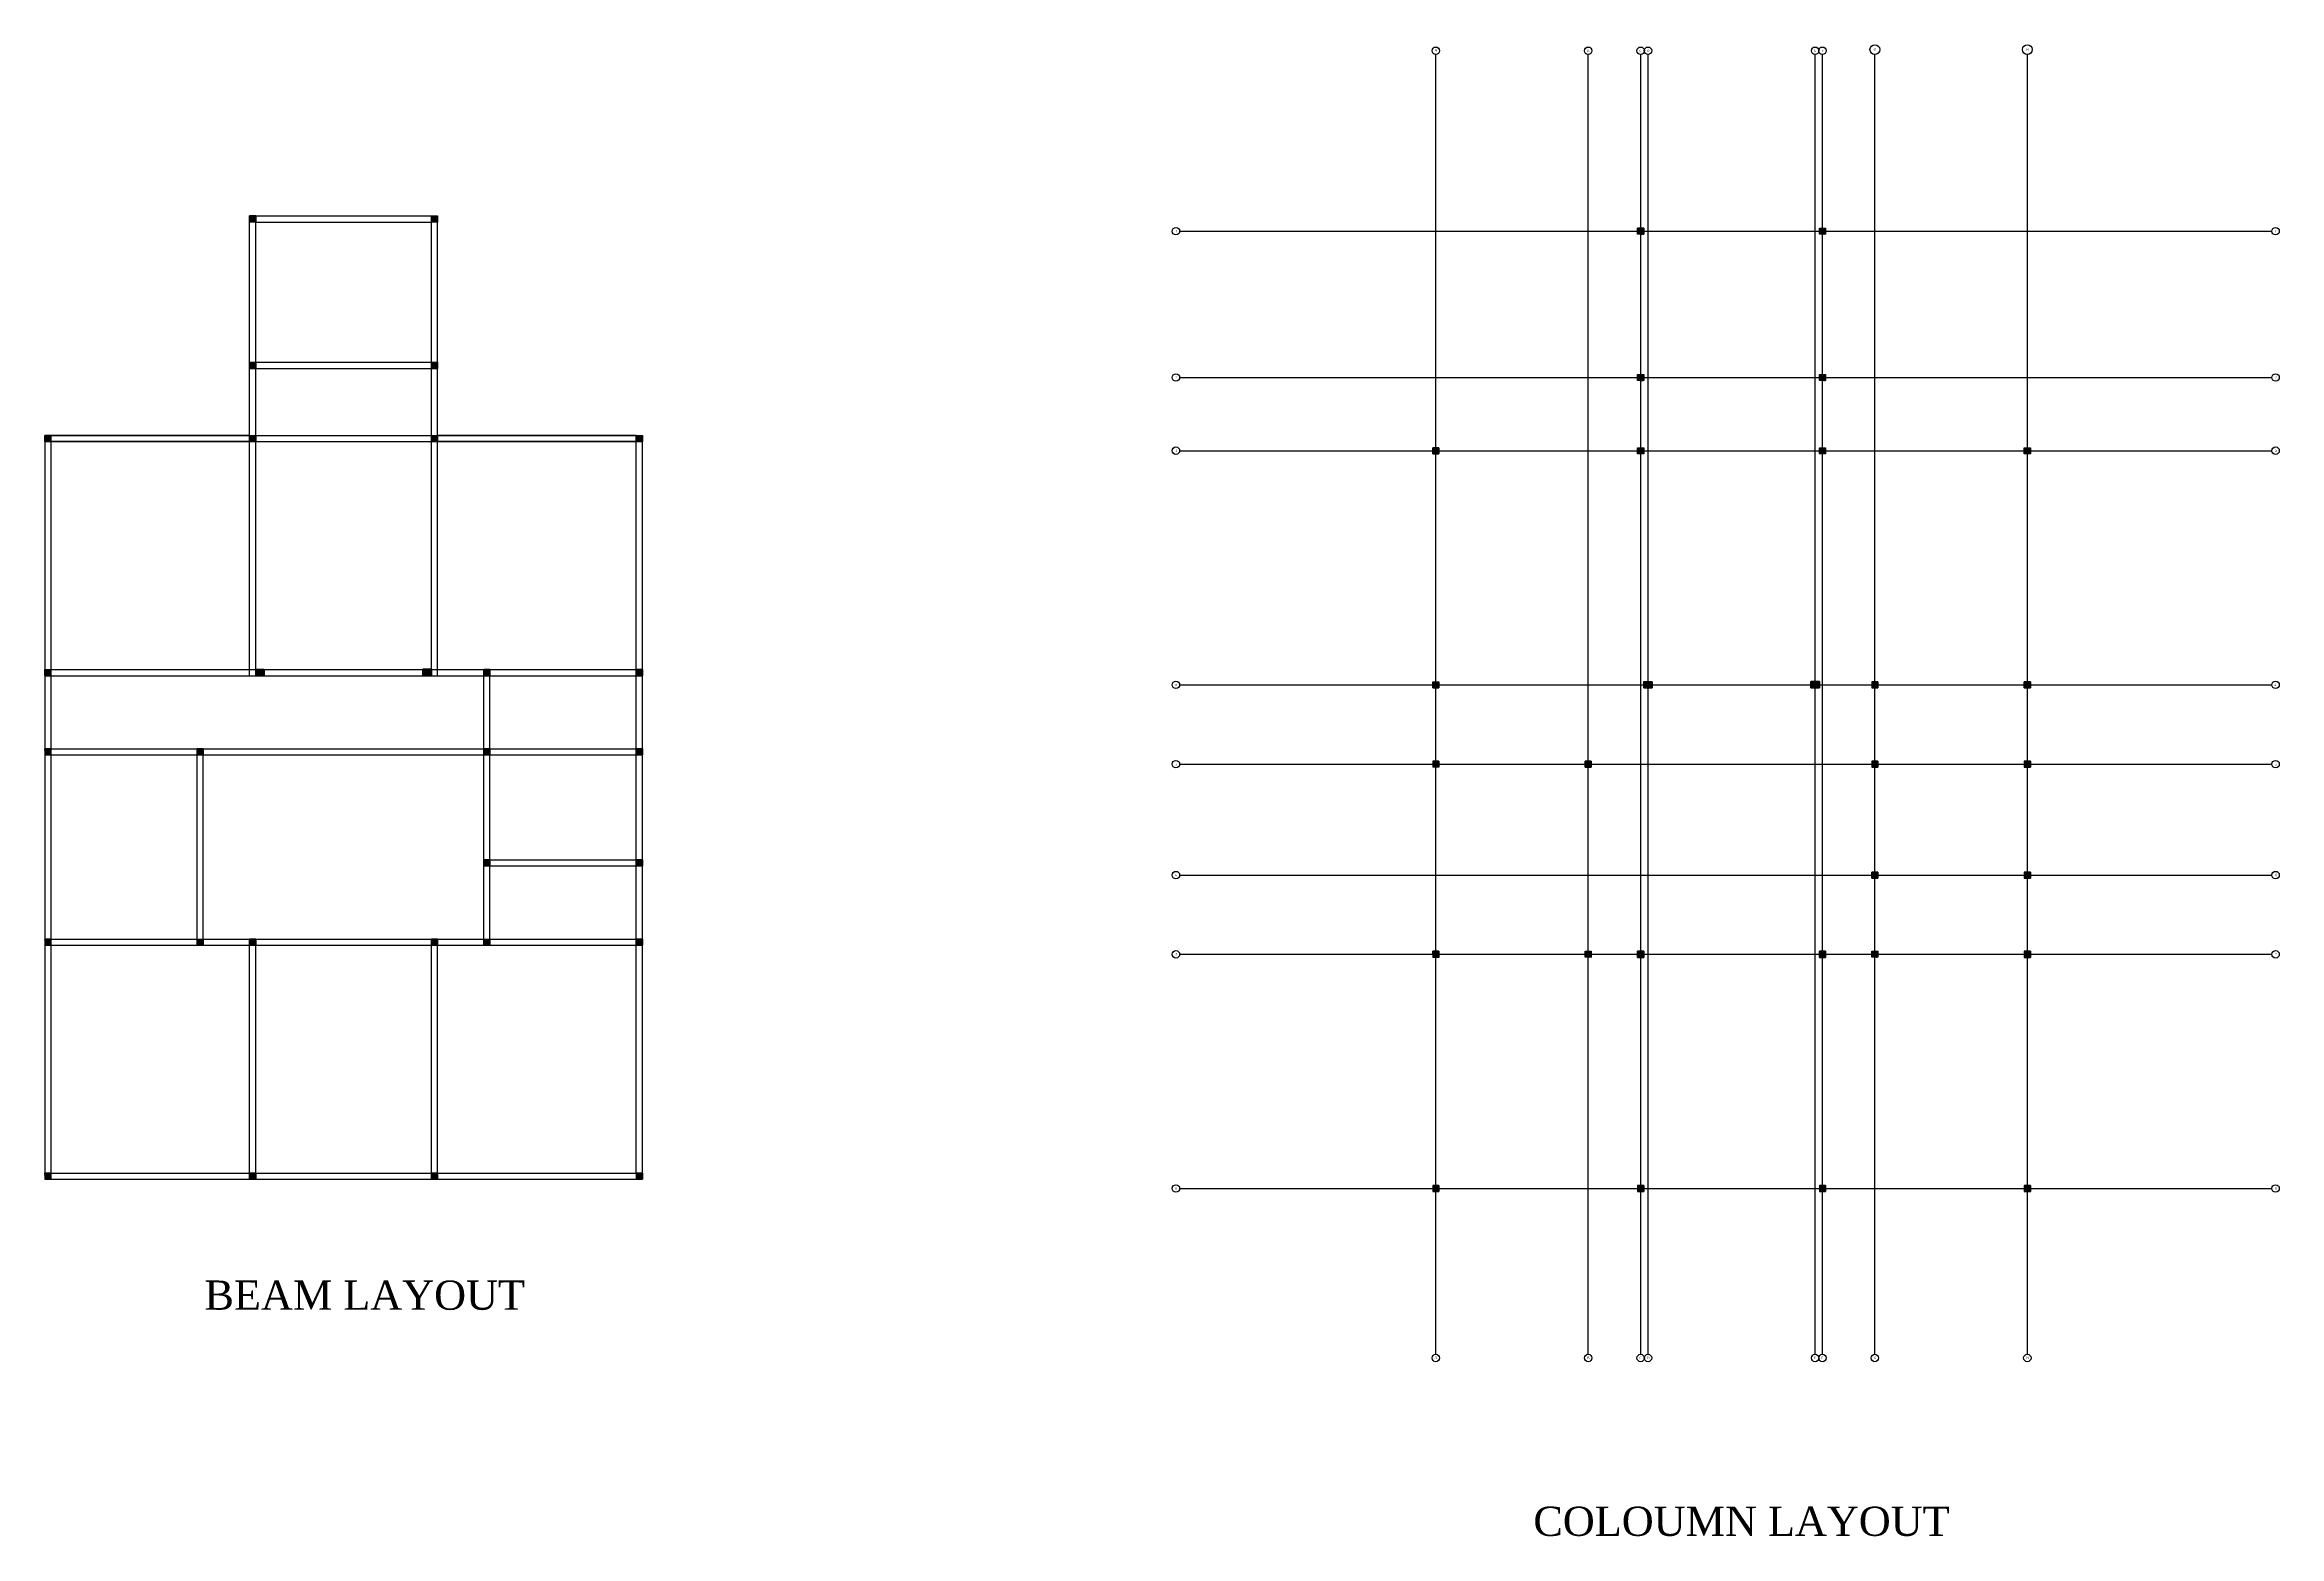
# Model space of a CAD drawing. Header units: inches. Extents: x -79350 to 491628, y -93215 to 155882.
# Drawn here: x 36855 to 38687, y -1549 to -326 of the extents above; entities that cross this region are included whole.
import ezdxf

# ---------------------------------------------------------------- set-up
doc = ezdxf.new("R2010")
doc.units = ezdxf.units.IN
doc.header["$MEASUREMENT"] = 0
doc.layers.get('0').update_dxf_attribs({"lineweight": 30})
doc.layers.add('Column', color=1, linetype='Continuous', lineweight=30)
doc.layers.add('Door', color=7, linetype='Continuous', lineweight=40, true_color=0x763422)
doc.layers.add('Wall', color=7, linetype='Continuous')
doc.styles.get("Standard").update_dxf_attribs({"font": 'times.ttf', "height": 12})
pattern_1 = [(45, (31833.57689, 3935.59359), (-0.0883883476, 0.0883883476), [])]
pattern_2 = [(45, (32971.57689, 3925.59359), (-0.0883883476, 0.0883883476), [])]

msp = doc.modelspace()

# ---------------------------------------------------------------- hatches: boundary and pattern name
at = {"layer": 'Column'}
h = msp.add_hatch(dxfattribs=at)
h.set_pattern_fill('ANSI31', color=256)
h.set_pattern_definition(pattern_1)
h.paths.add_polyline_path([(37028, -466), (37023, -466), (37023, -470.96), (37028, -470.96)])
h.paths.add_polyline_path([(37177, -466), (37172, -466), (37172, -470.96), (37177, -470.96)])
h.paths.add_polyline_path([(37028, -586), (37023, -586), (37023, -590.96), (37028, -590.96)])
h.paths.add_polyline_path([(37177, -586), (37172, -586), (37172, -590.96), (37177, -590.96)])
h.paths.add_polyline_path([(37028, -646), (37023, -646), (37023, -650.96), (37028, -650.96)])
h.paths.add_polyline_path([(36860, -646), (36855, -646), (36855, -650.96), (36860, -650.96)])
h.paths.add_polyline_path([(37177, -646), (37172, -646), (37172, -650.96), (37177, -650.96)])
h.paths.add_polyline_path([(37345, -646), (37340, -646), (37340, -650.96), (37345, -650.96)])
h.paths.add_polyline_path([(36860, -838), (36855, -838), (36855, -842.96), (36860, -842.96)])
h.paths.add_polyline_path([(37035, -838), (37028, -838), (37028, -843), (37035, -843)])
h.paths.add_polyline_path([(37220, -838), (37215, -838), (37215, -843), (37220, -843)])
h.paths.add_polyline_path([(37172, -837.71), (37165, -837.71), (37165, -843), (37172, -843)])
h.paths.add_polyline_path([(37345, -838), (37340, -838), (37340, -843), (37345, -843)])
h.paths.add_polyline_path([(36860, -1059), (36855, -1059), (36855, -1064), (36860, -1064)])
h.paths.add_polyline_path([(36985, -1059), (36980, -1059), (36980, -1063.96), (36985, -1063.96)])
h.paths.add_polyline_path([(37028, -1059), (37022.99, -1059), (37023, -1064), (37028, -1064)])
h.paths.add_polyline_path([(37177, -1059), (37172, -1059), (37172, -1064), (37177, -1064)])
h.paths.add_polyline_path([(37220, -1059), (37215, -1059), (37215, -1063.96), (37220, -1063.96)])
h.paths.add_polyline_path([(37220, -994), (37215, -994), (37215, -999), (37220, -999)])
h.paths.add_polyline_path([(37219.99, -903), (37215, -903), (37215, -908), (37219.99, -908)])
h.paths.add_polyline_path([(37345, -903), (37340, -903), (37340, -908), (37345, -908)])
h.paths.add_polyline_path([(37345, -994), (37340, -994), (37340, -999), (37345, -999)])
h.paths.add_polyline_path([(37345, -1059), (37340, -1059), (37340, -1064), (37345, -1064)])
h.paths.add_polyline_path([(36860, -1251), (36855, -1251), (36855, -1256), (36860, -1256)])
h.paths.add_polyline_path([(37028, -1251), (37023, -1251), (37023, -1256), (37028, -1256)])
h.paths.add_polyline_path([(37177, -1251), (37172, -1251), (37172, -1256), (37177, -1256)])
h.paths.add_polyline_path([(37345, -1251), (37340, -1251), (37340, -1256), (37345, -1256)])
h = msp.add_hatch(dxfattribs=at)
h.set_pattern_fill('ANSI31', color=256)
h.set_pattern_definition(pattern_2)
h.paths.add_polyline_path([(38166, -476), (38161, -476), (38161, -480.96), (38166, -480.96)])
h.paths.add_polyline_path([(38315, -476), (38310, -476), (38310, -480.96), (38315, -480.96)])
h.paths.add_polyline_path([(38166, -596), (38161, -596), (38161, -600.96), (38166, -600.96)])
h.paths.add_polyline_path([(38315, -596), (38310, -596), (38310, -600.96), (38315, -600.96)])
h.paths.add_polyline_path([(38166, -656), (38161, -656), (38161, -660.96), (38166, -660.96)])
h.paths.add_polyline_path([(37998, -656), (37993, -656), (37993, -660.96), (37998, -660.96)])
h.paths.add_polyline_path([(38315, -656), (38310, -656), (38310, -660.96), (38315, -660.96)])
h.paths.add_polyline_path([(38483, -656), (38478, -656), (38478, -660.96), (38483, -660.96)])
h.paths.add_polyline_path([(37998, -848), (37993, -848), (37993, -852.96), (37998, -852.96)])
h.paths.add_polyline_path([(38173, -848), (38166, -848), (38166, -853), (38173, -853)])
h.paths.add_polyline_path([(38358, -848), (38353, -848), (38353, -853), (38358, -853)])
h.paths.add_polyline_path([(38310, -847.71), (38303, -847.71), (38303, -853), (38310, -853)])
h.paths.add_polyline_path([(38483, -848), (38478, -848), (38478, -853), (38483, -853)])
h.paths.add_polyline_path([(37998, -1069), (37993, -1069), (37993, -1074), (37998, -1074)])
h.paths.add_polyline_path([(38123, -1069), (38118, -1069), (38118, -1073.96), (38123, -1073.96)])
h.paths.add_polyline_path([(38166, -1069), (38160.99, -1069), (38161, -1074), (38166, -1074)])
h.paths.add_polyline_path([(38315, -1069), (38310, -1069), (38310, -1074), (38315, -1074)])
h.paths.add_polyline_path([(38358, -1069), (38353, -1069), (38353, -1073.96), (38358, -1073.96)])
h.paths.add_polyline_path([(38358, -1004), (38353, -1004), (38353, -1009), (38358, -1009)])
h.paths.add_polyline_path([(38357.99, -913), (38353, -913), (38353, -918), (38357.99, -918)])
h.paths.add_polyline_path([(38483, -913), (38478, -913), (38478, -918), (38483, -918)])
h.paths.add_polyline_path([(38483, -1004), (38478, -1004), (38478, -1009), (38483, -1009)])
h.paths.add_polyline_path([(38483, -1069), (38478, -1069), (38478, -1074), (38483, -1074)])
h.paths.add_polyline_path([(37998, -1261), (37993, -1261), (37993, -1266), (37998, -1266)])
h.paths.add_polyline_path([(38166, -1261), (38161, -1261), (38161, -1266), (38166, -1266)])
h.paths.add_polyline_path([(38315, -1261), (38310, -1261), (38310, -1266), (38315, -1266)])
h.paths.add_polyline_path([(38483, -1261), (38478, -1261), (38478, -1266), (38483, -1266)])
h = msp.add_hatch(dxfattribs=at)
h.set_pattern_fill('ANSI31', color=256)
h.set_pattern_definition(pattern_1)
h.paths.add_polyline_path([(36860, -903), (36855, -903), (36855, -908), (36860, -908)])
h.paths.add_polyline_path([(36985, -903), (36980, -903), (36980, -908), (36985, -908)])
h = msp.add_hatch(dxfattribs=at)
h.set_pattern_fill('ANSI31', color=256)
h.set_pattern_definition(pattern_2)
h.paths.add_polyline_path([(37998, -913), (37993, -913), (37993, -918), (37998, -918)])
h.paths.add_polyline_path([(38123, -913), (38118, -913), (38118, -918), (38123, -918)])

# ---------------------------------------------------------------- linework, layer by layer
for p, q in [((37023, -471), (37023, -466)), ((37028, -466), (37023, -466)), ((37023, -646), (37023, -471)), ((37028, -466), (37172, -466)), ((37028, -646), (37028, -471)), ((37028, -471), (37172, -471)), ((37172, -466), (37177, -466)), ((37172, -646), (37172, -471)), ((37177, -471), (37177, -466)), ((37177, -646), (37177, -471)), ((38161, -481), (38161, -476)), ((38166, -476), (38161, -476)), ((38310, -476), (38315, -476)), ((38315, -481), (38315, -476)), ((36860, -646), (36855, -646)), ((36855, -651), (36855, -646)), ((36855, -651), (36855, -1251)), ((37023, -646), (36860, -646)), ((37028, -651), (36860, -651)), ((36860, -651), (36860, -1251)), ((37028, -646), (37028, -651)), ((37172, -646), (37172, -651)), ((37340, -651), (37172, -651)), ((37340, -646), (37177, -646)), ((37340, -646), (37345, -646)), ((37340, -1251), (37340, -651)), ((37345, -651), (37345, -646)), ((37345, -1251), (37345, -651)), ((37998, -656), (37993, -656)), ((37993, -661), (37993, -656)), ((38166, -656), (38166, -661)), ((38310, -656), (38310, -661)), ((38478, -656), (38483, -656)), ((38483, -661), (38483, -656)), ((38166, -661), (38161, -661)), ((37028, -838), (37027.88, -838)), ((37035, -838), (37035, -843)), ((37165, -837.71), (37165, -843)), ((37172, -838), (37172, -837.71)), ((37220, -838), (37215, -838)), ((37035, -843), (37028, -843)), ((37165, -843), (37172, -843)), ((37220, -843), (37215, -843)), ((38166, -848), (38165.88, -848)), ((38173, -853), (38166, -853)), ((38173, -848), (38173, -853)), ((38303, -847.71), (38303, -853)), ((38303, -853), (38310, -853)), ((38310, -848), (38310, -847.71)), ((38358, -848), (38353, -848)), ((38358, -853), (38353, -853)), ((36980, -903), (36980, -908)), ((36985, -903), (36985, -908)), ((37215, -903), (37215, -908)), ((38118, -913), (38118, -918)), ((38123, -913), (38123, -918)), ((38353, -913), (38353, -918)), ((36980, -1059), (36985, -1059)), ((37022.99, -1059), (37028, -1059)), ((37172, -1059), (37177, -1059)), ((37215, -1059), (37220, -1059)), ((38118, -1069), (38123, -1069)), ((38160.99, -1069), (38166, -1069)), ((38310, -1069), (38315, -1069)), ((38353, -1069), (38358, -1069)), ((36855, -1251), (36855, -1256)), ((36860, -1256), (36855, -1256)), ((36860, -1251), (37340, -1251)), ((36860, -1256), (37340, -1256)), ((37340, -1256), (37345, -1256)), ((37345, -1251), (37345, -1256)), ((37993, -1261), (37993, -1266)), ((38483, -1261), (38483, -1266)), ((37998, -1266), (37993, -1266)), ((38478, -1266), (38483, -1266))]:
    msp.add_line(p, q)
for p, q in [((37023, -466), (37028, -466)), ((37023, -470.96), (37023, -466)), ((37028, -470.96), (37023, -470.96)), ((37028, -466), (37028, -470.96)), ((37172, -466), (37177, -466)), ((37172, -470.96), (37172, -466)), ((37177, -470.96), (37172, -470.96)), ((37177, -466), (37177, -470.96)), ((38161, -476), (38166, -476)), ((38161, -480.96), (38161, -476)), ((38166, -476), (38166, -480.96)), ((38310, -476), (38315, -476)), ((38310, -480.96), (38310, -476)), ((38315, -476), (38315, -480.96)), ((38166, -480.96), (38161, -480.96)), ((38315, -480.96), (38310, -480.96)), ((37023, -586), (37028, -586)), ((37023, -590.96), (37023, -586)), ((37028, -586), (37028, -590.96)), ((37172, -586), (37177, -586)), ((37172, -590.96), (37172, -586)), ((37177, -586), (37177, -590.96)), ((37028, -590.96), (37023, -590.96)), ((37177, -590.96), (37172, -590.96)), ((38161, -596), (38166, -596)), ((38161, -600.96), (38161, -596)), ((38166, -600.96), (38161, -600.96)), ((38166, -596), (38166, -600.96)), ((38310, -596), (38315, -596)), ((38310, -600.96), (38310, -596)), ((38315, -600.96), (38310, -600.96)), ((38315, -596), (38315, -600.96)), ((36855, -646), (36860, -646)), ((36855, -650.96), (36855, -646)), ((36860, -650.96), (36855, -650.96)), ((36860, -646), (36860, -650.96)), ((37023, -646), (37028, -646)), ((37023, -650.96), (37023, -646)), ((37028, -650.96), (37023, -650.96)), ((37028, -646), (37028, -650.96)), ((37172, -646), (37177, -646)), ((37172, -650.96), (37172, -646)), ((37177, -650.96), (37172, -650.96)), ((37177, -646), (37177, -650.96)), ((37340, -646), (37345, -646)), ((37340, -650.96), (37340, -646)), ((37345, -650.96), (37340, -650.96)), ((37345, -646), (37345, -650.96)), ((37993, -656), (37998, -656)), ((37993, -660.96), (37993, -656)), ((37998, -656), (37998, -660.96)), ((38161, -656), (38166, -656)), ((38161, -660.96), (38161, -656)), ((38166, -656), (38166, -660.96)), ((38310, -656), (38315, -656)), ((38310, -660.96), (38310, -656)), ((38315, -656), (38315, -660.96)), ((38478, -656), (38483, -656)), ((38478, -660.96), (38478, -656)), ((38483, -656), (38483, -660.96)), ((37998, -660.96), (37993, -660.96)), ((38166, -660.96), (38161, -660.96)), ((38315, -660.96), (38310, -660.96)), ((38483, -660.96), (38478, -660.96)), ((36855, -838), (36860, -838)), ((36855, -842.96), (36855, -838)), ((36860, -838), (36860, -842.96)), ((37028, -838), (37035, -838)), ((37028, -843), (37028, -838)), ((37035, -838), (37035, -843)), ((37165, -837.71), (37172, -837.71)), ((37165, -843), (37165, -837.71)), ((37172, -837.71), (37172, -843)), ((37220, -838), (37215, -838)), ((37215, -838), (37215, -843)), ((37220, -838), (37220, -843)), ((37340, -838), (37345, -838)), ((37340, -843), (37340, -838)), ((37345, -838), (37345, -843)), ((36860, -842.96), (36855, -842.96)), ((37035, -843), (37028, -843)), ((37172, -843), (37165, -843)), ((37215, -843), (37220, -843)), ((37345, -843), (37340, -843)), ((37993, -848), (37998, -848)), ((37993, -852.96), (37993, -848)), ((37998, -852.96), (37993, -852.96)), ((37998, -848), (37998, -852.96)), ((38166, -848), (38173, -848)), ((38166, -853), (38166, -848)), ((38173, -853), (38166, -853)), ((38173, -848), (38173, -853)), ((38303, -847.71), (38310, -847.71)), ((38303, -853), (38303, -847.71)), ((38310, -853), (38303, -853)), ((38310, -847.71), (38310, -853)), ((38358, -848), (38353, -848)), ((38353, -848), (38353, -853)), ((38353, -853), (38358, -853)), ((38358, -848), (38358, -853)), ((38478, -848), (38483, -848)), ((38478, -853), (38478, -848)), ((38483, -853), (38478, -853)), ((38483, -848), (38483, -853)), ((36860, -903), (36855, -903)), ((36855, -903), (36855, -908)), ((36860, -908), (36855, -908)), ((36860, -903), (36860, -908)), ((36980, -903), (36985, -903)), ((36980, -908), (36980, -903)), ((36985, -908), (36980, -908)), ((36985, -903), (36985, -908)), ((37219.99, -903), (37214.99, -903)), ((37214.99, -903), (37214.99, -908)), ((37214.99, -908), (37219.99, -908)), ((37219.99, -903), (37219.99, -908)), ((37220, -908), (37220, -908.05)), ((37345, -903), (37340, -903)), ((37340, -903), (37340, -908)), ((37340, -908), (37345, -908)), ((37345, -903), (37345, -908)), ((37998, -913), (37993, -913)), ((37993, -913), (37993, -918)), ((37998, -913), (37998, -918)), ((38118, -913), (38123, -913)), ((38118, -918), (38118, -913)), ((38123, -913), (38123, -918)), ((38357.99, -913), (38352.99, -913)), ((38352.99, -913), (38352.99, -918)), ((38357.99, -913), (38357.99, -918)), ((38483, -913), (38478, -913)), ((38478, -913), (38478, -918)), ((38483, -913), (38483, -918)), ((37998, -918), (37993, -918)), ((38123, -918), (38118, -918)), ((38352.99, -918), (38357.99, -918)), ((38358, -918), (38358, -918.05)), ((38478, -918), (38483, -918)), ((37215, -994), (37220, -994)), ((37215, -999), (37215, -994)), ((37220, -999), (37215, -999)), ((37220, -994), (37220, -999)), ((37345, -994), (37340, -994)), ((37340, -994), (37340, -999)), ((37340, -999), (37345, -999)), ((37345, -994), (37345, -999)), ((38353, -1004), (38358, -1004)), ((38353, -1009), (38353, -1004)), ((38358, -1004), (38358, -1009)), ((38483, -1004), (38478, -1004)), ((38478, -1004), (38478, -1009)), ((38483, -1004), (38483, -1009)), ((38358, -1009), (38353, -1009)), ((38478, -1009), (38483, -1009)), ((36860, -1059), (36855, -1059)), ((36855, -1059), (36855, -1064)), ((36860, -1059), (36860, -1064)), ((36980, -1059), (36985, -1059)), ((36980, -1063.96), (36980, -1059)), ((36985, -1059), (36985, -1063.96)), ((37022.99, -1059), (37028, -1059)), ((37023, -1064), (37022.99, -1059)), ((37028, -1059), (37028, -1064)), ((37172, -1059), (37177, -1059)), ((37172, -1059), (37172, -1064)), ((37177, -1059), (37177, -1064)), ((37215, -1059), (37220, -1059)), ((37215, -1063.96), (37215, -1059)), ((37220, -1059), (37220, -1063.96)), ((37345, -1059), (37340, -1059)), ((37340, -1059), (37340, -1064)), ((37345, -1059), (37345, -1064)), ((36860, -1064), (36855, -1064)), ((36985, -1063.96), (36980, -1063.96)), ((37028, -1064), (37023, -1064)), ((37177, -1064), (37172, -1064)), ((37220, -1063.96), (37215, -1063.96)), ((37340, -1064), (37345, -1064)), ((37998, -1069), (37993, -1069)), ((37993, -1069), (37993, -1074)), ((37998, -1074), (37993, -1074)), ((37998, -1069), (37998, -1074)), ((38118, -1069), (38123, -1069)), ((38118, -1073.96), (38118, -1069)), ((38123, -1073.96), (38118, -1073.96)), ((38123, -1069), (38123, -1073.96)), ((38160.99, -1069), (38166, -1069)), ((38161, -1074), (38160.99, -1069)), ((38166, -1074), (38161, -1074)), ((38166, -1069), (38166, -1074)), ((38310, -1069), (38315, -1069)), ((38310, -1069), (38310, -1074)), ((38315, -1074), (38310, -1074)), ((38315, -1069), (38315, -1074)), ((38353, -1069), (38358, -1069)), ((38353, -1073.96), (38353, -1069)), ((38358, -1073.96), (38353, -1073.96)), ((38358, -1069), (38358, -1073.96)), ((38483, -1069), (38478, -1069)), ((38478, -1069), (38478, -1074)), ((38478, -1074), (38483, -1074)), ((38483, -1069), (38483, -1074)), ((36860, -1251), (36855, -1251)), ((36855, -1251), (36855, -1256)), ((36855, -1256), (36860, -1256)), ((36860, -1251), (36860, -1256)), ((37028, -1251), (37023, -1251)), ((37023, -1251), (37023, -1256)), ((37023, -1256), (37028, -1256)), ((37028, -1251), (37028, -1256)), ((37177, -1251), (37172, -1251)), ((37172, -1251), (37172, -1256)), ((37172, -1256), (37177, -1256)), ((37177, -1251), (37177, -1256)), ((37345, -1251), (37340, -1251)), ((37340, -1251), (37340, -1256)), ((37340, -1256), (37345, -1256)), ((37345, -1251), (37345, -1256)), ((37998, -1261), (37993, -1261)), ((37993, -1261), (37993, -1266)), ((37998, -1261), (37998, -1266)), ((38166, -1261), (38161, -1261)), ((38161, -1261), (38161, -1266)), ((38166, -1261), (38166, -1266)), ((38315, -1261), (38310, -1261)), ((38310, -1261), (38310, -1266)), ((38315, -1261), (38315, -1266)), ((38483, -1261), (38478, -1261)), ((38478, -1261), (38478, -1266)), ((38483, -1261), (38483, -1266)), ((37993, -1266), (37998, -1266)), ((38161, -1266), (38166, -1266)), ((38310, -1266), (38315, -1266)), ((38478, -1266), (38483, -1266))]:
    msp.add_line(p, q, dxfattribs=at)
at = {"layer": 'Door'}
for p, q in [((36855, -838), (36855, -842.96)), ((36860, -843), (36860, -838)), ((36860, -842.96), (36860, -840.5)), ((37028, -838), (37035, -838)), ((37028, -838), (37028, -843)), ((37035, -843), (37035, -838)), ((37165, -843), (37165, -837.71)), ((37165, -837.71), (37172, -837.71)), ((37172, -838), (37172, -837.71)), ((37172, -838), (37172, -843)), ((37340, -838), (37345, -838)), ((37340, -843), (37340, -838)), ((37345, -838), (37345, -843)), ((36855, -842.96), (36860, -842.96)), ((37028, -843), (37035, -843)), ((37172, -843), (37165, -843)), ((37340, -843), (37345, -843)), ((37993, -848), (37993, -852.96)), ((37993, -852.96), (37998, -852.96)), ((37998, -853), (37998, -848)), ((37998, -852.96), (37998, -850.5)), ((38166, -848), (38173, -848)), ((38166, -848), (38166, -853)), ((38166, -853), (38173, -853)), ((38173, -853), (38173, -848)), ((38303, -853), (38303, -847.71)), ((38303, -847.71), (38310, -847.71)), ((38310, -853), (38303, -853)), ((38310, -848), (38310, -847.71)), ((38310, -848), (38310, -853)), ((38478, -848), (38483, -848)), ((38478, -853), (38478, -848)), ((38478, -853), (38483, -853)), ((38483, -848), (38483, -853)), ((36980, -908), (36980, -903)), ((36980, -903), (36985, -903)), ((36980, -908), (36985, -908)), ((36985, -903), (36985, -907.77)), ((36985, -908), (36985, -903)), ((38118, -918), (38118, -913)), ((38118, -913), (38123, -913)), ((38123, -913), (38123, -917.77)), ((38123, -918), (38123, -913)), ((38118, -918), (38123, -918)), ((37220, -994), (37215, -994)), ((37215, -999), (37215, -994)), ((37220, -999), (37215, -999)), ((37215, -999), (37220, -999)), ((37220, -999), (37220, -994)), ((38358, -1004), (38353, -1004)), ((38353, -1009), (38353, -1004)), ((38358, -1009), (38358, -1004)), ((38358, -1009), (38353, -1009)), ((38353, -1009), (38358, -1009)), ((37028, -1059), (37022.99, -1059)), ((37022.99, -1059), (37022.99, -1059)), ((37023, -1064), (37022.99, -1059)), ((37028, -1064), (37028, -1059)), ((37177, -1059), (37172, -1059)), ((37172, -1059), (37172, -1064)), ((37177, -1064), (37177, -1059)), ((37023, -1064), (37028, -1064)), ((37172, -1064), (37177, -1064)), ((38166, -1069), (38160.99, -1069)), ((38160.99, -1069), (38160.99, -1069)), ((38161, -1074), (38160.99, -1069)), ((38161, -1074), (38166, -1074)), ((38166, -1074), (38166, -1069)), ((38315, -1069), (38310, -1069)), ((38310, -1069), (38310, -1074)), ((38310, -1074), (38315, -1074)), ((38315, -1074), (38315, -1069))]:
    msp.add_line(p, q, dxfattribs=at)
for centre, radius, start, end in [((36884.29, -845.67), 25.43, 162.43884, 162.77277), ((38022.29, -855.67), 25.43, 162.43884, 162.77277), ((37024.27, -1060.61), 39.41, 184.88382, 184.93654), ((38162.27, -1070.61), 39.41, 184.88382, 184.93654)]:
    msp.add_arc(centre, radius, start, end, dxfattribs=at)
at = {"layer": 'Wall', "color": 6}
for p, q in [((37995.5, -1399.5), (37995.5, -333.5)), ((38120.5, -1399.5), (38120.5, -333.5)), ((38163.5, -1399.5), (38163.5, -333.5)), ((38169.5, -1399.5), (38169.5, -333.5)), ((38306.5, -1399.5), (38306.5, -333.5)), ((38312.5, -1399.5), (38312.5, -333.5)), ((38355.5, -1399.5), (38355.5, -333.5)), ((38480.5, -1399.5), (38480.5, -333.5)), ((37785.5, -478.5), (38681, -478.5)), ((37785.5, -598.48), (38681, -598.48)), ((37785.5, -658.48), (38681, -658.48)), ((37785.5, -850.48), (38681, -850.48)), ((37785.5, -915.5), (38681, -915.5)), ((37785.5, -1006.5), (38681, -1006.5)), ((37785.5, -1071.5), (38681, -1071.5)), ((37785.5, -1263.5), (38681, -1263.5))]:
    msp.add_line(p, q, dxfattribs=at)
at = {"layer": 'Wall', "color": 7}
for p, q in [((37023, -843), (37023, -466)), ((37028, -843), (37028, -466)), ((37172, -843), (37172, -466)), ((37177, -843), (37177, -466)), ((37023, -586), (37177, -586)), ((37023, -590.96), (37177, -590.96)), ((36855, -646), (37345, -646)), ((36855, -650.96), (37345, -650.96)), ((37214.99, -651), (37214.99, -650.96)), ((37220, -651), (37220, -650.96)), ((37993, -656), (37998, -656)), ((37993, -660.96), (37998, -660.96)), ((36855, -838), (37345, -838)), ((37214.99, -1064), (37214.99, -838)), ((37220, -1064), (37220, -838)), ((36855, -843), (37345, -843)), ((36855, -903), (37345, -903)), ((36855, -908), (37345, -908)), ((36980, -1064), (36980, -903)), ((36985, -1064), (36985, -903)), ((37214.99, -994), (37345, -994)), ((37214.99, -999), (37345, -999)), ((36855, -1059), (37345, -1059)), ((37023, -1256), (37023, -1059)), ((37028, -1256), (37028, -1059)), ((37172, -1256), (37172, -1059)), ((37177, -1256), (37177, -1059)), ((36855, -1064), (37345, -1064))]:
    msp.add_line(p, q, dxfattribs=at)
at = {"layer": 'Wall', "color": 6}
for centre, radius in [((37995.5, -330.46), 3.04), ((38120.5, -330.46), 3.04), ((38163.5, -330.46), 3.04), ((38169.5, -330.46), 3.04), ((38306.5, -330.46), 3.04), ((38312.5, -330.46), 3.04), ((38355.5, -329.5), 4), ((38480.5, -329.5), 4), ((37782.46, -478.5), 3.04), ((38684.04, -478.5), 3.04), ((37782.46, -598.48), 3.04), ((38684.04, -598.48), 3.04), ((37782.46, -658.48), 3.04), ((38684.04, -658.48), 3.04), ((37782.46, -850.48), 3.04), ((38684.04, -850.48), 3.04), ((37782.46, -915.5), 3.04), ((38684.04, -915.5), 3.04), ((37782.46, -1006.5), 3.04), ((38684.04, -1006.5), 3.04), ((37782.46, -1071.5), 3.04), ((38684.04, -1071.5), 3.04), ((37782.46, -1263.5), 3.04), ((38684.04, -1263.5), 3.04), ((37995.5, -1402.54), 3.04), ((38120.5, -1402.54), 3.04), ((38163.5, -1402.54), 3.04), ((38169.5, -1402.54), 3.04), ((38306.5, -1402.54), 3.04), ((38312.5, -1402.54), 3.04), ((38355.5, -1402.54), 3.04), ((38480.5, -1402.54), 3.04)]:
    msp.add_circle(centre, radius, dxfattribs=at)

# ---------------------------------------------------------------- texts
at = {"layer": 'Wall', "color": 6, "char_height": 2, "attachment_point": 1}
for s, insert in [('A', (37994.5, -329)), ('B', (38119.5, -329.5)), ('C', (38162.5, -329.5)), ('D', (38168.5, -329.5)), ('E', (38305.49, -329.21)), ('F', (38312, -329.5)), ('G', (38354.5, -328.5)), ('H', (38479.5, -328.5)), ('1', (37782, -477.5)), ('1', (38683.5, -477.5)), ('2', (37782, -597.5)), ('2', (38683.5, -597.5)), ('3', (37782, -657.5)), ('3', (38683.5, -657.47)), ('4', (37781.5, -849.5)), ('4', (38683, -849.5)), ('5', (37782, -914.5)), ('5', (38683.5, -914.47)), ('6', (37781.5, -1005.53)), ('6', (38683.5, -1005.47)), ('7', (37782, -1070.5)), ('7', (38683.5, -1070.46)), ('8', (37782, -1262.5)), ('8', (38683.5, -1262.47)), ('A', (37994.5, -1401)), ('B', (38119.5, -1401.5)), ('C', (38162.5, -1401.46)), ('D', (38168.5, -1401.5)), ('E', (38305.5, -1401.5)), ('F', (38311.5, -1401.5)), ('G', (38354.5, -1401.46)), ('H', (38479.5, -1401.5))]:
    msp.add_mtext_dynamic_manual_height_columns(s, width=6.5, gutter_width=60, heights=[0], dxfattribs=dict(at, insert=insert))
at = {"layer": 'Wall', "color": 7, "char_height": 24, "attachment_point": 1}
for s, insert in [('BEAM LAYOUT', (36986, -1339)), ('COLOUMN LAYOUT', (38075.5, -1524.45))]:
    msp.add_mtext_dynamic_manual_height_columns(s, width=525.5, gutter_width=60, heights=[0], dxfattribs=dict(at, insert=insert))

doc.saveas('drawing.dxf')
